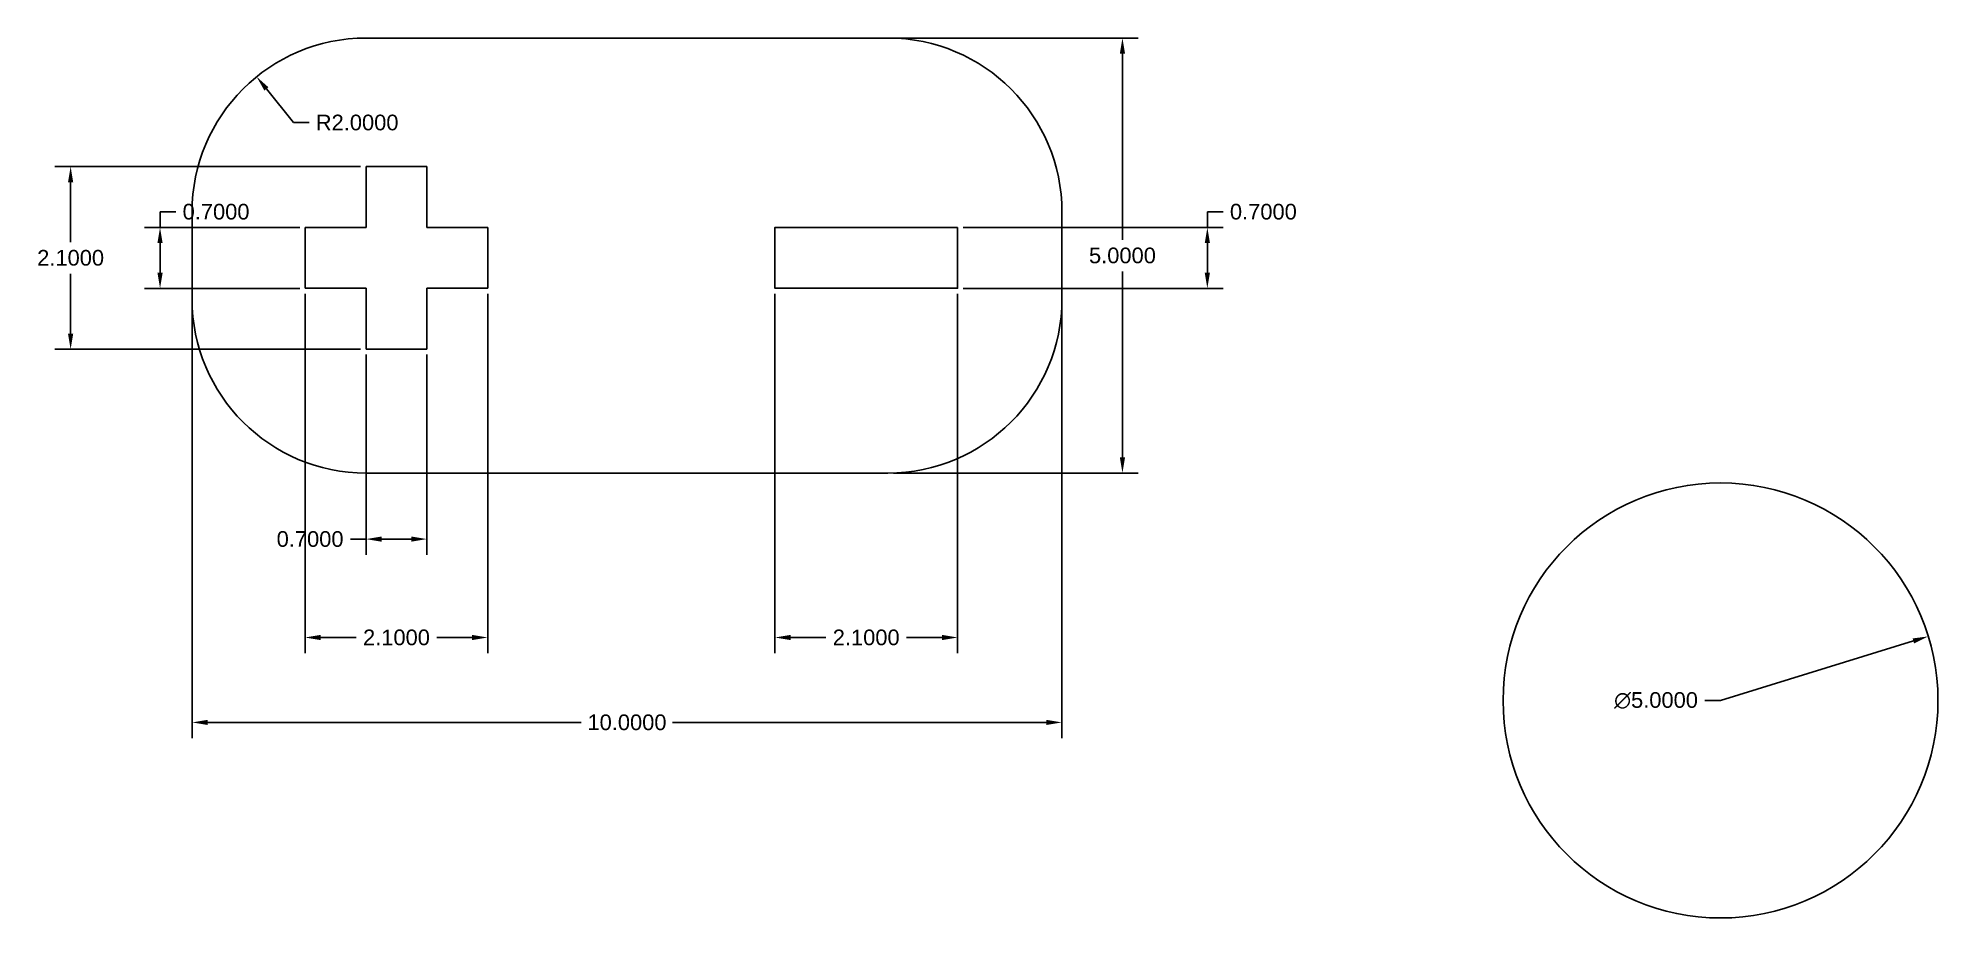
# Model space of a CAD drawing. Header units: millimetres. Extents: x 8.2 to 30, y 10 to 20.1.
import ezdxf

# ---------------------------------------------------------------- set-up
doc = ezdxf.new("R2010")
doc.units = ezdxf.units.MM
doc.header["$MEASUREMENT"] = 0
doc.layers.add('Contur', color=7, linetype='Continuous')
doc.layers.add('Cote', color=3, linetype='Continuous')
doc.styles.get("Standard").update_dxf_attribs({"font": 'arial.ttf'})
doc.dimstyles.get("Standard").update_dxf_attribs({"dimtxt": 0.18, "dimasz": 0.18, "dimexe": 0.18, "dimexo": 0.0625, "dimgap": 0.09, "dimtad": 0, "dimtih": 1, "dimtoh": 1, "dimdec": 4, "dimzin": 0, "dimdsep": 46, "dimtxsty": 'Standard', "dimcen": 0.09, "dimadec": 0, "dimazin": 0, "dimtfac": 1, "dimtdec": 4, "dimtofl": 0, "dimtmove": 0, "dimatfit": 3, "dimfxl": 1, "dimtolj": 1, "dimtzin": 0, "dimarcsym": 0})

# ---------------------------------------------------------------- blocks, each defined once
blk = doc.blocks.new('*D1')
at = {"layer": 'Cote', "color": 0, "lineweight": -2, "transparency": 16777216}
for p, q in [((11.949, 16.461), (11.949, 14.161)), ((12.649, 16.461), (12.649, 14.161)), ((11.949, 14.341), (11.769, 14.341)), ((12.469, 14.341), (12.129, 14.341))]:
    blk.add_line(p, q, dxfattribs=at)
at = {"layer": 'Cote', "color": 0, "transparency": 16777216}
for points in [[(12.129, 14.371), (12.129, 14.311), (11.949, 14.341)], [(12.469, 14.371), (12.469, 14.311), (12.649, 14.341)]]:
    blk.add_solid(points, dxfattribs=at)
at = {"layer": 'Defpoints', "color": 0, "transparency": 16777216}
for p in [(11.949, 16.523), (12.649, 16.523), (11.949, 14.341)]:
    blk.add_point(p, dxfattribs=at)
at = {"layer": 'Cote', "color": 0, "transparency": 16777216, "insert": (11.306, 14.341), "char_height": 0.18, "attachment_point": 5}
blk.add_mtext('\\A1;0.7000', dxfattribs=at)
blk = doc.blocks.new('*D2')
at = {"layer": 'Cote', "color": 0, "lineweight": -2, "transparency": 16777216}
for p, q in [((11.249, 17.161), (11.249, 13.03)), ((13.349, 17.161), (13.349, 13.03)), ((11.429, 13.21), (11.834, 13.21)), ((13.169, 13.21), (12.764, 13.21))]:
    blk.add_line(p, q, dxfattribs=at)
at = {"layer": 'Cote', "color": 0, "transparency": 16777216}
for points in [[(11.429, 13.24), (11.429, 13.18), (11.249, 13.21)], [(13.169, 13.24), (13.169, 13.18), (13.349, 13.21)]]:
    blk.add_solid(points, dxfattribs=at)
at = {"layer": 'Defpoints', "color": 0, "transparency": 16777216}
for p in [(11.249, 17.223), (13.349, 17.223), (13.349, 13.21)]:
    blk.add_point(p, dxfattribs=at)
at = {"layer": 'Cote', "color": 0, "transparency": 16777216, "insert": (12.299, 13.21), "char_height": 0.18, "attachment_point": 5}
blk.add_mtext('\\A1;2.1000', dxfattribs=at)
blk = doc.blocks.new('*D3')
at = {"layer": 'Cote', "color": 0, "lineweight": -2, "transparency": 16777216}
for p, q in [((11.117, 19.128), (10.804, 19.515)), ((11.297, 19.128), (11.117, 19.128))]:
    blk.add_line(p, q, dxfattribs=at)
at = {"layer": 'Cote', "color": 0, "transparency": 16777216}
blk.add_solid([(10.827, 19.534), (10.781, 19.496), (10.691, 19.655)], dxfattribs=at)
at = {"layer": 'Defpoints', "color": 0, "transparency": 16777216}
for p in [(10.691, 19.655), (11.949, 18.1)]:
    blk.add_point(p, dxfattribs=at)
at = {"layer": 'Cote', "color": 0, "transparency": 16777216, "insert": (11.847, 19.128), "char_height": 0.18, "attachment_point": 5}
blk.add_mtext('\\A1;R2.0000', dxfattribs=at)
blk = doc.blocks.new('*D4')
at = {"layer": 'Cote', "color": 0, "lineweight": -2, "transparency": 16777216}
for p, q in [((16.649, 17.161), (16.649, 13.03)), ((18.749, 17.161), (18.749, 13.03)), ((16.829, 13.21), (17.234, 13.21)), ((18.569, 13.21), (18.164, 13.21))]:
    blk.add_line(p, q, dxfattribs=at)
at = {"layer": 'Cote', "color": 0, "transparency": 16777216}
for points in [[(16.829, 13.24), (16.829, 13.18), (16.649, 13.21)], [(18.569, 13.24), (18.569, 13.18), (18.749, 13.21)]]:
    blk.add_solid(points, dxfattribs=at)
at = {"layer": 'Defpoints', "color": 0, "transparency": 16777216}
for p in [(16.649, 17.223), (18.749, 17.223), (18.749, 13.21)]:
    blk.add_point(p, dxfattribs=at)
at = {"layer": 'Cote', "color": 0, "transparency": 16777216, "insert": (17.699, 13.21), "char_height": 0.18, "attachment_point": 5}
blk.add_mtext('\\A1;2.1000', dxfattribs=at)
blk = doc.blocks.new('*D5')
at = {"layer": 'Cote', "color": 0, "lineweight": -2, "transparency": 16777216}
for p, q in [((11.187, 17.923), (9.401, 17.923)), ((9.581, 17.923), (9.581, 18.103)), ((9.581, 18.103), (9.761, 18.103)), ((9.581, 17.403), (9.581, 17.743)), ((11.187, 17.223), (9.401, 17.223))]:
    blk.add_line(p, q, dxfattribs=at)
at = {"layer": 'Cote', "color": 0, "transparency": 16777216}
for points in [[(9.551, 17.743), (9.611, 17.743), (9.581, 17.923)], [(9.551, 17.403), (9.611, 17.403), (9.581, 17.223)]]:
    blk.add_solid(points, dxfattribs=at)
at = {"layer": 'Defpoints', "color": 0, "transparency": 16777216}
for p in [(9.581, 17.923), (11.249, 17.923), (11.249, 17.223)]:
    blk.add_point(p, dxfattribs=at)
at = {"layer": 'Cote', "color": 0, "transparency": 16777216, "insert": (10.225, 18.103), "char_height": 0.18, "attachment_point": 5}
blk.add_mtext('\\A1;0.7000', dxfattribs=at)
blk = doc.blocks.new('*D6')
at = {"layer": 'Cote', "color": 0, "lineweight": -2, "transparency": 16777216}
for p, q in [((18.012, 20.1), (20.825, 20.1)), ((20.645, 19.92), (20.645, 17.782)), ((20.645, 15.28), (20.645, 17.418)), ((18.012, 15.1), (20.825, 15.1))]:
    blk.add_line(p, q, dxfattribs=at)
at = {"layer": 'Cote', "color": 0, "transparency": 16777216}
for points in [[(20.615, 19.92), (20.675, 19.92), (20.645, 20.1)], [(20.615, 15.28), (20.675, 15.28), (20.645, 15.1)]]:
    blk.add_solid(points, dxfattribs=at)
at = {"layer": 'Defpoints', "color": 0, "transparency": 16777216}
for p in [(17.949, 20.1), (17.949, 15.1), (20.645, 15.1)]:
    blk.add_point(p, dxfattribs=at)
at = {"layer": 'Cote', "color": 0, "transparency": 16777216, "insert": (20.645, 17.6), "char_height": 0.18, "attachment_point": 5}
blk.add_mtext('\\A1;5.0000', dxfattribs=at)
blk = doc.blocks.new('*D7')
at = {"layer": 'Cote', "color": 0, "lineweight": -2, "transparency": 16777216}
for p, q in [((9.949, 17.038), (9.949, 12.054)), ((19.949, 17.038), (19.949, 12.054)), ((10.129, 12.234), (14.424, 12.234)), ((19.769, 12.234), (15.474, 12.234))]:
    blk.add_line(p, q, dxfattribs=at)
at = {"layer": 'Cote', "color": 0, "transparency": 16777216}
for points in [[(10.129, 12.264), (10.129, 12.204), (9.949, 12.234)], [(19.769, 12.264), (19.769, 12.204), (19.949, 12.234)]]:
    blk.add_solid(points, dxfattribs=at)
at = {"layer": 'Defpoints', "color": 0, "transparency": 16777216}
for p in [(9.949, 17.1), (19.949, 17.1), (19.949, 12.234)]:
    blk.add_point(p, dxfattribs=at)
at = {"layer": 'Cote', "color": 0, "transparency": 16777216, "insert": (14.949, 12.234), "char_height": 0.18, "attachment_point": 5}
blk.add_mtext('\\A1;10.0000', dxfattribs=at)
blk = doc.blocks.new('*D8')
at = {"layer": 'Cote', "color": 0, "lineweight": -2, "transparency": 16777216}
for p, q in [((18.812, 17.923), (21.801, 17.923)), ((21.621, 17.923), (21.621, 18.103)), ((21.621, 18.103), (21.801, 18.103)), ((21.621, 17.403), (21.621, 17.743)), ((18.812, 17.223), (21.801, 17.223))]:
    blk.add_line(p, q, dxfattribs=at)
at = {"layer": 'Cote', "color": 0, "transparency": 16777216}
for points in [[(21.591, 17.743), (21.651, 17.743), (21.621, 17.923)], [(21.591, 17.403), (21.651, 17.403), (21.621, 17.223)]]:
    blk.add_solid(points, dxfattribs=at)
at = {"layer": 'Defpoints', "color": 0, "transparency": 16777216}
for p in [(18.749, 17.923), (21.621, 17.923), (18.749, 17.223)]:
    blk.add_point(p, dxfattribs=at)
at = {"layer": 'Cote', "color": 0, "transparency": 16777216, "insert": (22.265, 18.103), "char_height": 0.18, "attachment_point": 5}
blk.add_mtext('\\A1;0.7000', dxfattribs=at)
blk = doc.blocks.new('*D9')
at = {"layer": 'Cote', "color": 0, "lineweight": -2, "transparency": 16777216}
for p, q in [((11.887, 18.623), (8.373, 18.623)), ((8.553, 18.443), (8.553, 17.755)), ((8.553, 16.703), (8.553, 17.391)), ((11.887, 16.523), (8.373, 16.523))]:
    blk.add_line(p, q, dxfattribs=at)
at = {"layer": 'Cote', "color": 0, "transparency": 16777216}
for points in [[(8.523, 18.443), (8.583, 18.443), (8.553, 18.623)], [(8.523, 16.703), (8.583, 16.703), (8.553, 16.523)]]:
    blk.add_solid(points, dxfattribs=at)
at = {"layer": 'Defpoints', "color": 0, "transparency": 16777216}
for p in [(11.949, 18.623), (8.553, 16.523), (11.949, 16.523)]:
    blk.add_point(p, dxfattribs=at)
at = {"layer": 'Cote', "color": 0, "transparency": 16777216, "insert": (8.553, 17.573), "char_height": 0.18, "attachment_point": 5}
blk.add_mtext('\\A1;2.1000', dxfattribs=at)
blk = doc.blocks.new('*D10')
at = {"layer": 'Cote', "color": 0, "lineweight": -2, "transparency": 16777216}
for p, q in [((27.521, 12.486), (29.738, 13.17)), ((27.341, 12.486), (27.521, 12.486))]:
    blk.add_line(p, q, dxfattribs=at)
at = {"layer": 'Cote', "color": 0, "transparency": 16777216}
blk.add_solid([(29.729, 13.199), (29.746, 13.141), (29.91, 13.223)], dxfattribs=at)
at = {"layer": 'Defpoints', "color": 0, "transparency": 16777216}
for p in [(29.91, 13.223), (25.132, 11.749)]:
    blk.add_point(p, dxfattribs=at)
at = {"layer": 'Cote', "color": 0, "transparency": 16777216, "insert": (26.779, 12.486), "char_height": 0.18, "attachment_point": 5}
blk.add_mtext('\\A1;∅5.0000', dxfattribs=at)

msp = doc.modelspace()

# ---------------------------------------------------------------- linework, layer by layer
at = {"layer": 'Contur'}
for p, q in [((11.94904, 17.92333), (11.94904, 18.62333)), ((11.94904, 18.62333), (12.64904, 18.62333)), ((12.64904, 18.62333), (12.64904, 17.92333)), ((11.24904, 17.22333), (11.24904, 17.92333)), ((11.24904, 17.92333), (11.94904, 17.92333)), ((12.64904, 17.92333), (13.34904, 17.92333)), ((13.34904, 17.92333), (13.34904, 17.22333)), ((11.94904, 17.22333), (11.24904, 17.22333)), ((11.94904, 16.52333), (11.94904, 17.22333)), ((13.34904, 17.22333), (12.64904, 17.22333)), ((12.64904, 17.22333), (12.64904, 16.52333)), ((12.64904, 16.52333), (11.94904, 16.52333))]:
    msp.add_line(p, q, dxfattribs=at)
msp.add_lwpolyline([(11.94904, 20.10018), (17.94904, 20.10018, -0.41421356), (19.94904, 18.10018), (19.94904, 17.10018, -0.41421356), (17.94904, 15.10018), (11.94904, 15.10018, -0.41421356), (9.94904, 17.10018), (9.94904, 18.10018, -0.41421356)], format="xyb", close=True, dxfattribs=at)
msp.add_lwpolyline([(18.74925, 17.92333), (16.64925, 17.92333), (16.64925, 17.22333), (18.74925, 17.22333)], close=True, dxfattribs=at)
msp.add_circle((27.52067, 12.48621), 2.5, dxfattribs=at)

# ---------------------------------------------------------------- dimensions: what is measured, and where the dimension line sits
at = {"layer": 'Cote'}
for base, p1, p2, picture, middle in [((20.6452, 15.10018), (17.94904, 20.10018), (17.94904, 15.10018), '*D6', (20.6452, 17.60018)), ((8.55289, 16.52333), (11.94904, 18.62333), (11.94904, 16.52333), '*D9', (8.55289, 17.57333)), ((9.58119, 17.92333), (11.24904, 17.22333), (11.24904, 17.92333), '*D5', (10.22451, 18.10333)), ((21.62144, 17.92333), (18.74925, 17.22333), (18.74925, 17.92333), '*D8', (22.26476, 18.10333))]:
    dim = msp.add_linear_dim(base=base, p1=p1, p2=p2, angle=90, dimstyle='Standard', dxfattribs=at)
    dim.commit()
    dim.dimension.update_dxf_attribs({"geometry": picture, "text_midpoint": middle})
dim = msp.add_radius_dim(center=(11.94904, 18.10018), mpoint=(10.69063, 19.65466), dimstyle='Standard', dxfattribs=at)
dim.commit()
dim.dimension.update_dxf_attribs({"geometry": '*D3', "text_midpoint": (11.84659, 19.1278), "dimtype": 164})
for base, p1, p2, picture, middle in [((19.94904, 12.23438), (9.94904, 17.10018), (19.94904, 17.10018), '*D7', (14.94904, 12.23438)), ((13.34904, 13.20987), (11.24904, 17.22333), (13.34904, 17.22333), '*D2', (12.29904, 13.20987)), ((18.74925, 13.20987), (16.64925, 17.22333), (18.74925, 17.22333), '*D4', (17.69925, 13.20987)), ((11.94904, 14.34143), (12.64904, 16.52333), (11.94904, 16.52333), '*D1', (11.30572, 14.34143))]:
    dim = msp.add_linear_dim(base=base, p1=p1, p2=p2, dimstyle='Standard', dxfattribs=at)
    dim.commit()
    dim.dimension.update_dxf_attribs({"geometry": picture, "text_midpoint": middle})
dim = msp.add_diameter_dim_2p(p1=(25.13174, 11.74932), p2=(29.9096, 13.2231), dimstyle='Standard', dxfattribs=at)
dim.commit()
dim.dimension.update_dxf_attribs({"geometry": '*D10', "text_midpoint": (26.77943, 12.48621), "dimtype": 163})

doc.saveas('drawing.dxf')
